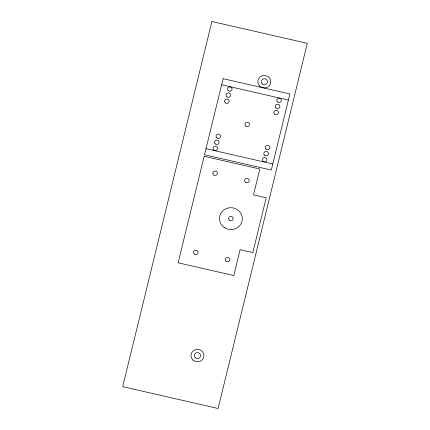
<?xml version="1.0" encoding="UTF-8"?>
<svg xmlns="http://www.w3.org/2000/svg" width="430" height="430" viewBox="0 0 430 430"><rect width="100%" height="100%" fill="white"/><g stroke="black" fill="none" stroke-linecap="round" stroke-linejoin="round"><path stroke-width="0.64" d="M221.627 84.774L288.406 100.061M206.018 148.683L272.797 163.964M211.899 21.5L122.7 386.667L218.101 408.5L307.3 43.333L211.899 21.5M204.159 156.289L178.144 262.794L233.791 275.533L240.112 249.663L252.829 252.577L266.208 197.8L253.49 194.892L259.806 169.022L204.159 156.289M223.111 78.69L204.529 154.768L271.308 170.049L289.89 93.971L223.111 78.69M224.25 227.513A11.433 10.949 3.4 0 0 242.273 219.762A11.433 10.949 3.4 0 0 226.175 208.641A11.433 10.949 3.4 0 0 224.25 227.513M194.231 253.969A2.284 2.188 3.4 0 0 198.02 252.888A2.284 2.188 3.4 0 0 195.134 250.276A2.284 2.188 3.4 0 0 194.231 253.969M213.796 175.037A2.284 2.188 3.4 0 0 217.397 173.478A2.284 2.188 3.4 0 0 214.172 171.258A2.284 2.188 3.4 0 0 213.796 175.037M226.035 261.247A2.284 2.188 3.4 0 0 229.824 260.161A2.284 2.188 3.4 0 0 226.932 257.554A2.284 2.188 3.4 0 0 226.035 261.247M245.358 182.126A2.284 2.188 3.4 0 0 249.147 181.046A2.284 2.188 3.4 0 0 246.261 178.434A2.284 2.188 3.4 0 0 245.358 182.126M259.725 86.097A6.531 6.256 3.4 0 0 270.658 83.356A6.531 6.256 3.4 0 0 262.666 75.648A6.531 6.256 3.4 0 0 259.725 86.097M192.984 360.12A6.531 6.256 3.4 0 0 203.809 357.034A6.531 6.256 3.4 0 0 195.559 349.579A6.531 6.256 3.4 0 0 192.984 360.12M195.327 357.733A3.101 2.972 3.4 0 0 200.471 356.266A3.101 2.972 3.4 0 0 196.553 352.729A3.101 2.972 3.4 0 0 195.327 357.733M262.225 83.861A3.101 2.972 3.4 0 0 267.369 82.393A3.101 2.972 3.4 0 0 263.45 78.851A3.101 2.972 3.4 0 0 262.225 83.861M245.648 125.958A2.284 2.188 3.4 0 0 249.438 124.877A2.284 2.188 3.4 0 0 246.551 122.27A2.284 2.188 3.4 0 0 245.648 125.958M215.242 143.905A2.284 2.188 3.4 0 0 219.031 142.825A2.284 2.188 3.4 0 0 216.145 140.212A2.284 2.188 3.4 0 0 215.242 143.905M213.85 150.07A2.284 2.188 3.4 0 0 217.569 148.791A2.284 2.188 3.4 0 0 214.538 146.34A2.284 2.188 3.4 0 0 213.85 150.07M216.731 137.815A2.284 2.188 3.4 0 0 220.52 136.735A2.284 2.188 3.4 0 0 217.628 134.128A2.284 2.188 3.4 0 0 216.731 137.815M227.04 96.949A2.284 2.188 3.4 0 0 230.609 95.32A2.284 2.188 3.4 0 0 227.336 93.17A2.284 2.188 3.4 0 0 227.04 96.949M228.249 90.649A2.284 2.188 3.4 0 0 232.039 89.569A2.284 2.188 3.4 0 0 229.152 86.962A2.284 2.188 3.4 0 0 228.249 90.649M225.277 102.824A2.284 2.188 3.4 0 0 229.066 101.743A2.284 2.188 3.4 0 0 226.18 99.131A2.284 2.188 3.4 0 0 225.277 102.824M264.622 155.257A2.284 2.188 3.4 0 0 268.347 153.994A2.284 2.188 3.4 0 0 265.321 151.527A2.284 2.188 3.4 0 0 264.622 155.257M275.931 107.898A2.284 2.188 3.4 0 0 279.796 107.097A2.284 2.188 3.4 0 0 277.119 104.286A2.284 2.188 3.4 0 0 275.931 107.898M266.019 149.097A2.284 2.188 3.4 0 0 269.809 148.017A2.284 2.188 3.4 0 0 266.917 145.41A2.284 2.188 3.4 0 0 266.019 149.097M263.219 161.411A2.284 2.188 3.4 0 0 266.874 159.971A2.284 2.188 3.4 0 0 263.73 157.654A2.284 2.188 3.4 0 0 263.219 161.411M274.566 114.1A2.284 2.188 3.4 0 0 278.355 113.02A2.284 2.188 3.4 0 0 275.469 110.413A2.284 2.188 3.4 0 0 274.566 114.1M277.538 101.931A2.284 2.188 3.4 0 0 281.327 100.851A2.284 2.188 3.4 0 0 278.441 98.239A2.284 2.188 3.4 0 0 277.538 101.931M229.335 220.23A2.284 2.188 3.4 0 0 233.125 219.15A2.284 2.188 3.4 0 0 230.238 216.537A2.284 2.188 3.4 0 0 229.335 220.23"/></g></svg>
